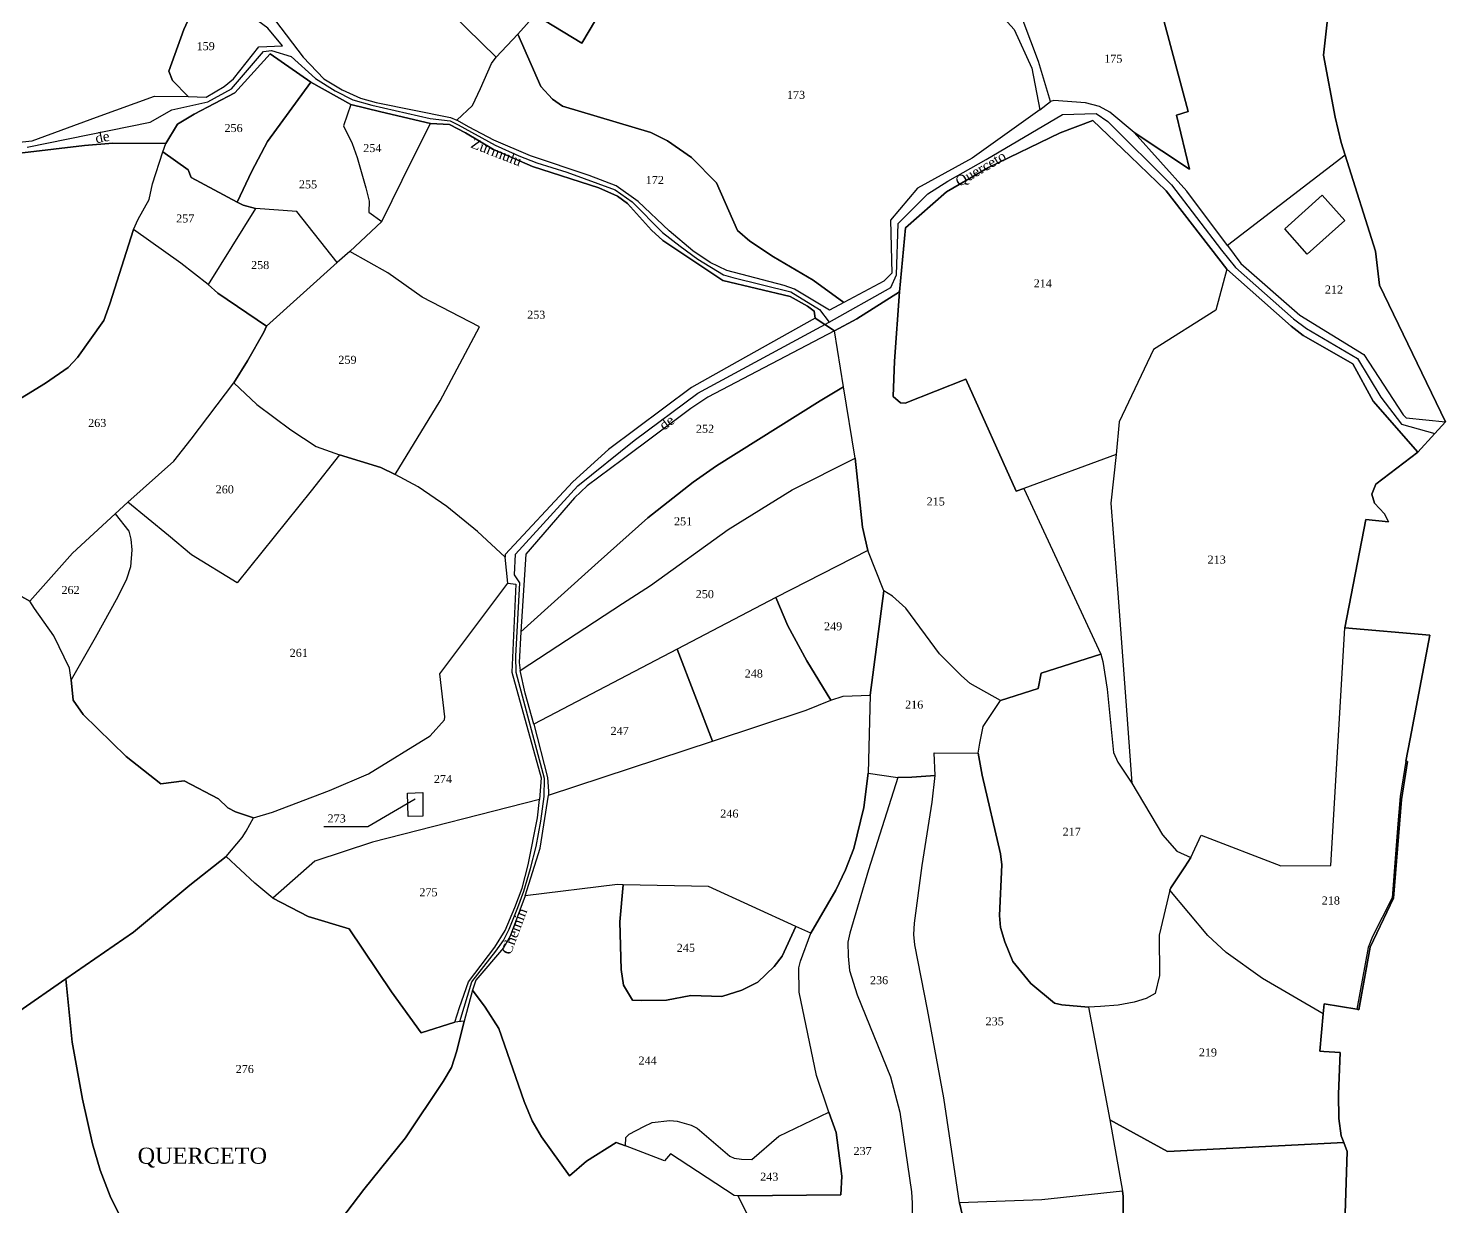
# Model space of a CAD drawing. Extents: x 1204521 to 1207304, y 6151741 to 6153999.
# Drawn here: x 1206921.8 to 1207274.8, y 6152900.9 to 6153194.3 of the extents above; entities that cross this region are included whole.
import ezdxf

# ---------------------------------------------------------------- set-up
doc = ezdxf.new("R2010")
doc.units = 0
doc.linetypes.add('CONTINU', pattern=[0])
for name, color, linetype in [('1LIEUDIT', 7, 'CONTINU'), ('1PARCELLE', 7, 'CONTINU'), ('1SECTION', 7, 'CONTINU'), ('1SUBDSECT', 7, 'CONTINU'), ('1TRONFLUV', 7, 'CONTINU'), ('1TROUPARCELLE', 7, 'CONTINU'), ('1ZONCOMM', 7, 'CONTINU'), ('3BATIDUR', 7, 'CONTINU'), ('3BATILEGER', 7, 'CONTINU'), ('3FISCLINE', 7, 'CONTINUOUS'), ('3FLECHEPAR', 7, 'CONTINU'), ('3LIEUDITTEX', 7, 'CONTINU'), ('3PARCELLETEX', 7, 'CONTINU'), ('3ZONCOMMTEX', 7, 'CONTINU')]:
    doc.layers.add(name, color=color, linetype=linetype)
doc.styles.get("Standard").update_dxf_attribs({"font": 'Times New Roman'})

msp = doc.modelspace()

# ---------------------------------------------------------------- linework, layer by layer
at = {"layer": '1LIEUDIT'}
for points in [[(1207248.37, 6153223.75), (1207244.4, 6153187.62), (1207247.25, 6153172.16), (1207248.74, 6153165.86), (1207249.74, 6153162.7), (1207257.35, 6153138.84), (1207258.33, 6153130.36), (1207274.79, 6153096.32), (1207272.1, 6153093.39), (1207267.89, 6153088.77), (1207256.71, 6153101.47), (1207251.68, 6153110.79), (1207239.3, 6153117.83), (1207236.33, 6153120.12), (1207229.03, 6153126.59), (1207220.33, 6153134.34), (1207205.2, 6153153.86), (1207196.19, 6153162.47), (1207186.88, 6153171.35), (1207178.77, 6153168.28), (1207160.95, 6153159.65), (1207150.47, 6153153.61), (1207140.28, 6153144.66), (1207138.8, 6153128.7), (1207128.13, 6153121.94), (1207122.6, 6153118.99), (1207117.76, 6153122.17), (1207117.53, 6153123.87), (1207115.83, 6153125.13), (1207111.57, 6153127.53), (1207094.8, 6153131.48), (1207079.84, 6153141.44), (1207077, 6153144.07), (1207071.02, 6153150.71), (1207068.51, 6153152.52), (1207063.91, 6153154.61), (1207047.36, 6153159.94), (1207037.61, 6153164.14), (1207030.67, 6153168.25), (1207026.7, 6153170.38), (1207021.91, 6153170.6), (1207009.55, 6153173.52), (1207002.11, 6153175.34), (1206992.17, 6153180.9), (1206982.01, 6153187.96), (1206973.21, 6153178.23), (1206963.08, 6153172.94), (1206958.96, 6153170.47), (1206955.99, 6153165.59), (1206942.85, 6153165.69), (1206935.79, 6153165.17), (1206920.29, 6153163.34)], [(1206920.29, 6153163.34), (1206935.79, 6153165.17), (1206942.85, 6153165.69), (1206955.99, 6153165.59), (1206958.96, 6153170.47), (1206963.08, 6153172.94), (1206973.21, 6153178.23), (1206982.01, 6153187.96), (1206992.17, 6153180.9), (1207002.11, 6153175.34), (1207009.55, 6153173.52), (1207021.91, 6153170.6), (1207026.7, 6153170.38), (1207030.67, 6153168.25), (1207037.61, 6153164.14), (1207047.36, 6153159.94), (1207063.91, 6153154.61), (1207068.51, 6153152.52), (1207071.02, 6153150.71), (1207077, 6153144.07), (1207079.84, 6153141.44), (1207094.8, 6153131.48), (1207111.57, 6153127.53), (1207115.83, 6153125.13), (1207117.53, 6153123.87), (1207117.76, 6153122.17), (1207122.6, 6153118.99), (1207122.6, 6153118.99), (1207128.13, 6153121.94), (1207138.8, 6153128.7), (1207140.28, 6153144.66), (1207150.47, 6153153.61), (1207160.95, 6153159.65), (1207178.77, 6153168.28), (1207186.88, 6153171.35), (1207196.19, 6153162.47), (1207205.2, 6153153.86), (1207220.33, 6153134.34), (1207229.03, 6153126.59), (1207236.33, 6153120.12), (1207239.3, 6153117.83), (1207251.68, 6153110.79), (1207256.71, 6153101.47), (1207267.89, 6153088.77), (1207257.36, 6153080.77), (1207256.39, 6153078.27), (1207257.05, 6153076.04), (1207259.6, 6153073.42), (1207260.53, 6153071.4), (1207254.89, 6153071.99), (1207249.68, 6153045.03), (1207270.81, 6153043.19), (1207265.94, 6153017.41), (1207264.91, 6153011.8), (1207265.28, 6153011.73), (1207263.79, 6153002.25), (1207261.78, 6152977.67), (1207256.03, 6152965.53), (1207253.16, 6152949.91), (1207252.67, 6152950.04), (1207244.54, 6152951.37), (1207244.32, 6152948.89), (1207243.47, 6152939.6), (1207244.49, 6152939.56), (1207248.54, 6152939.29), (1207248.13, 6152928.94), (1207248.16, 6152922.82), (1207248.77, 6152918.55), (1207249.39, 6152916.88), (1207250.22, 6152914.63), (1207249.65, 6152896.57)]]:
    msp.add_lwpolyline(points, dxfattribs=at)
at = {"layer": '1PARCELLE'}
for points in [[(1207116.02, 6153236.1), (1207113.79, 6153234.08), (1207108.07, 6153229.66), (1207103.76, 6153226.76), (1207089.83, 6153220.28), (1207085.27, 6153217.4), (1207081.01, 6153214.38), (1207076.72, 6153211.12), (1207070.47, 6153205.41), (1207065.69, 6153200.17), (1207063.07, 6153196.38), (1207059.64, 6153190.64), (1207048.01, 6153197.66), (1207056.08, 6153209.07), (1207062.38, 6153216.2), (1207035.15, 6153234.76), (1207047.03, 6153253.95), (1207065.03, 6153236.55), (1207102.46, 6153257.28), (1207116.02, 6153236.1)], [(1207197.23, 6153168.33), (1207210.97, 6153159.28), (1207207.78, 6153172.71), (1207210.64, 6153173.61), (1207204.65, 6153195.96), (1207200.85, 6153205.04), (1207195.72, 6153212.73), (1207191.16, 6153221.42), (1207191, 6153223.6), (1207193.08, 6153241.88), (1207203.63, 6153236.76), (1207214.14, 6153242.14), (1207227.78, 6153252.47), (1207231.98, 6153254.94), (1207239.36, 6153257.75), (1207248.37, 6153223.75), (1207244.4, 6153187.62), (1207247.25, 6153172.16), (1207248.74, 6153165.86), (1207249.74, 6153162.7), (1207220.44, 6153140.25), (1207210.32, 6153153.79), (1207197.23, 6153168.33)], [(1207038.32, 6153187.09), (1207023.43, 6153201.75), (1207016.34, 6153207.43), (1207009.75, 6153213.1), (1207007.91, 6153216.98), (1207006.4, 6153221.03), (1207005.41, 6153222.43), (1207019.39, 6153248.25), (1207035.15, 6153234.76), (1207062.38, 6153216.2), (1207056.08, 6153209.07), (1207048.01, 6153197.66), (1207043.68, 6153192.89), (1207038.32, 6153187.09)], [(1207124.89, 6153220.37), (1207135.81, 6153211.97), (1207149.11, 6153206.05), (1207153.76, 6153202.69), (1207164.09, 6153197.6), (1207167.32, 6153194), (1207171.73, 6153184.42), (1207173.7, 6153174.03), (1207176.36, 6153176.06), (1207173.39, 6153186.01), (1207169.6, 6153196.14), (1207166.13, 6153199.03), (1207161.15, 6153202.79), (1207149.92, 6153209.41), (1207135.05, 6153217.45), (1207130.52, 6153220.72), (1207124.76, 6153225.06), (1207121.79, 6153228.19), (1207116.02, 6153236.1), (1207113.79, 6153234.08), (1207120.53, 6153223.92), (1207124.89, 6153220.37)], [(1207176.36, 6153176.06), (1207173.39, 6153186.01), (1207169.6, 6153196.14), (1207183.29, 6153203.12), (1207195.72, 6153212.73), (1207200.85, 6153205.04), (1207204.65, 6153195.96), (1207210.64, 6153173.61), (1207207.78, 6153172.71), (1207210.97, 6153159.28), (1207197.23, 6153168.33), (1207191.14, 6153173.41), (1207188.55, 6153174.87), (1207185.08, 6153175.73), (1207177.19, 6153176.35), (1207176.36, 6153176.06)], [(1206967.78, 6153206.2), (1206962.8, 6153199.09), (1206960.5, 6153194.03), (1206956.8, 6153183.68), (1206957.68, 6153181.28), (1206961.57, 6153177.3), (1206966.1, 6153177.18), (1206970.58, 6153179.8), (1206972.91, 6153181.76), (1206979.17, 6153189.67), (1206985.1, 6153189.99), (1206981.42, 6153194.35), (1206975.52, 6153198.67), (1206972.41, 6153201.37), (1206967.78, 6153206.2)], [(1207028.54, 6153171.47), (1207032.43, 6153175.13), (1207034.41, 6153179.29), (1207037.18, 6153185.59), (1207038.32, 6153187.09), (1207043.68, 6153192.89), (1207049.42, 6153179.81), (1207052.34, 6153176.65), (1207054.82, 6153174.96), (1207076.79, 6153168.4), (1207081, 6153166.26), (1207086.96, 6153162.14), (1207093.18, 6153155.87), (1207098.39, 6153143.97), (1207101.46, 6153141.35), (1207107.41, 6153137.44), (1207117.25, 6153131.56), (1207124.91, 6153126.06), (1207121.34, 6153124.09), (1207112.59, 6153129.35), (1207110.04, 6153130.26), (1207095.75, 6153133.99), (1207091.61, 6153135.96), (1207087.31, 6153138.89), (1207081.37, 6153143.85), (1207073.69, 6153151.2), (1207068.19, 6153155.06), (1207061.46, 6153157.64), (1207046.86, 6153162.54), (1207037.75, 6153166.5), (1207031.62, 6153169.68), (1207028.54, 6153171.47)], [(1206955.3, 6153163.52), (1206955.99, 6153165.59), (1206958.96, 6153170.47), (1206963.08, 6153172.94), (1206973.21, 6153178.23), (1206982.01, 6153187.96), (1206992.17, 6153180.9), (1206981.39, 6153166.09), (1206977.48, 6153158.72), (1206973.83, 6153151), (1206962.31, 6153157.13), (1206961.58, 6153159.11), (1206955.3, 6153163.52)], [(1206973.83, 6153151), (1206977.48, 6153158.72), (1206981.39, 6153166.09), (1206992.17, 6153180.9), (1207002.11, 6153175.34), (1207000.25, 6153170.03), (1207002.46, 6153165.64), (1207003.69, 6153162.11), (1207005.84, 6153154.62), (1207006.7, 6153151.3), (1207006.61, 6153148.55), (1207009.83, 6153146.19), (1207001.88, 6153138.73), (1206998.69, 6153136.02), (1206988.63, 6153148.72), (1206978.4, 6153149.41), (1206975.29, 6153150.3), (1206973.83, 6153151)], [(1207002.11, 6153175.34), (1207000.25, 6153170.03), (1207002.46, 6153165.64), (1207003.69, 6153162.11), (1207005.84, 6153154.62), (1207006.7, 6153151.3), (1207006.61, 6153148.55), (1207009.83, 6153146.19), (1207017.46, 6153161.72), (1207021.91, 6153170.6), (1207009.55, 6153173.52), (1207002.11, 6153175.34)], [(1207040.52, 6153062.66), (1207033.64, 6153068.98), (1207026.02, 6153075.26), (1207018.89, 6153080.17), (1207013.14, 6153083.24), (1207024.37, 6153101.52), (1207034.17, 6153119.97), (1207019.91, 6153127.35), (1207011.35, 6153133.41), (1207001.88, 6153138.73), (1207009.83, 6153146.19), (1207017.46, 6153161.72), (1207021.91, 6153170.6), (1207026.7, 6153170.38), (1207030.67, 6153168.25), (1207037.61, 6153164.14), (1207047.36, 6153159.94), (1207063.91, 6153154.61), (1207068.51, 6153152.52), (1207071.02, 6153150.71), (1207077, 6153144.07), (1207079.84, 6153141.44), (1207094.8, 6153131.48), (1207111.57, 6153127.53), (1207115.83, 6153125.13), (1207117.53, 6153123.87), (1207117.76, 6153122.17), (1207098.29, 6153111.3), (1207086.94, 6153104.88), (1207066.32, 6153089.44), (1207057.37, 6153081.42), (1207040.54, 6153063.28), (1207040.52, 6153062.66)], [(1207220.33, 6153134.34), (1207217.58, 6153124.17), (1207202.06, 6153114.36), (1207193.51, 6153096.32), (1207192.69, 6153088.19), (1207169.76, 6153079.74), (1207167.79, 6153079.05), (1207155.27, 6153106.96), (1207140.17, 6153100.93), (1207139, 6153101.02), (1207137.15, 6153102.66), (1207137.5, 6153111.43), (1207138.8, 6153128.7), (1207140.28, 6153144.66), (1207150.47, 6153153.61), (1207160.95, 6153159.65), (1207178.77, 6153168.28), (1207186.88, 6153171.35), (1207196.19, 6153162.47), (1207205.2, 6153153.86), (1207220.33, 6153134.34)], [(1206895.19, 6153118.05), (1206903.36, 6153092.09), (1206926.07, 6153105.95), (1206931.7, 6153109.85), (1206934, 6153112.33), (1206940.57, 6153121.54), (1206942.12, 6153125.67), (1206948.01, 6153144.24), (1206949.17, 6153146.76), (1206951.92, 6153151.7), (1206952.72, 6153155.56), (1206955.3, 6153163.52), (1206955.99, 6153165.59), (1206942.85, 6153165.69), (1206935.79, 6153165.17), (1206920.29, 6153163.34), (1206911.05, 6153162.66), (1206898.69, 6153160.21), (1206897.07, 6153155.84), (1206895.57, 6153152.76), (1206893.43, 6153150.19), (1206890.89, 6153147.82), (1206891.9, 6153134.26), (1206895.19, 6153118.05)], [(1206948.01, 6153144.24), (1206949.17, 6153146.76), (1206951.92, 6153151.7), (1206952.72, 6153155.56), (1206955.3, 6153163.52), (1206961.58, 6153159.11), (1206962.31, 6153157.13), (1206973.83, 6153151), (1206975.29, 6153150.3), (1206978.4, 6153149.41), (1206966.56, 6153130.5), (1206959.76, 6153135.87), (1206948.01, 6153144.24)], [(1207249.74, 6153162.7), (1207220.44, 6153140.25), (1207223.76, 6153135.76), (1207238.5, 6153122.85), (1207254.41, 6153113.08), (1207264.21, 6153098.09), (1207264.93, 6153097.3), (1207274.79, 6153096.32), (1207258.33, 6153130.36), (1207257.35, 6153138.84), (1207249.74, 6153162.7)], [(1206966.56, 6153130.5), (1206969.02, 6153128.39), (1206981.11, 6153120.18), (1206998.69, 6153136.02), (1206988.63, 6153148.72), (1206978.4, 6153149.41), (1206966.56, 6153130.5)], [(1206999.28, 6153088.07), (1207009.58, 6153084.98), (1207013.14, 6153083.24), (1207024.37, 6153101.52), (1207034.17, 6153119.97), (1207019.91, 6153127.35), (1207011.35, 6153133.41), (1207001.88, 6153138.73), (1206998.69, 6153136.02), (1206981.11, 6153120.18), (1206980.47, 6153118.63), (1206976.37, 6153111.53), (1206972.98, 6153106.06), (1206978.7, 6153100.62), (1206987.18, 6153094.33), (1206993.46, 6153090.14), (1206999.28, 6153088.07)], [(1207249.68, 6153045.03), (1207254.89, 6153071.99), (1207260.53, 6153071.4), (1207259.6, 6153073.42), (1207257.05, 6153076.04), (1207256.39, 6153078.27), (1207257.36, 6153080.77), (1207267.89, 6153088.77), (1207256.71, 6153101.47), (1207251.68, 6153110.79), (1207239.3, 6153117.83), (1207236.33, 6153120.12), (1207229.03, 6153126.59), (1207220.33, 6153134.34), (1207217.58, 6153124.17), (1207202.06, 6153114.36), (1207193.51, 6153096.32), (1207192.69, 6153088.19), (1207169.76, 6153079.74), (1207188.92, 6153038.44), (1207189.39, 6153036.62), (1207190.5, 6153029.77), (1207192.07, 6153013.95), (1207193.16, 6153011.58), (1207196.59, 6153006.37), (1207204.3, 6152993.51), (1207207.87, 6152989.44), (1207211.31, 6152987.84), (1207213.87, 6152993.39), (1207233.73, 6152985.72), (1207246.2, 6152985.82), (1207249.68, 6153045.03)], [(1207169.76, 6153079.74), (1207188.92, 6153038.44), (1207174.08, 6153033.7), (1207173.26, 6153029.88), (1207163.92, 6153026.91), (1207156.37, 6153031.2), (1207154.19, 6153033.05), (1207148.75, 6153038.55), (1207140.3, 6153049.93), (1207137.01, 6153052.88), (1207134.87, 6153054.24), (1207130.84, 6153064.27), (1207129.58, 6153070.07), (1207127.7, 6153087.3), (1207124.81, 6153105.05), (1207122.6, 6153118.99), (1207128.13, 6153121.94), (1207138.8, 6153128.7), (1207137.5, 6153111.43), (1207137.15, 6153102.66), (1207139, 6153101.02), (1207140.17, 6153100.93), (1207155.27, 6153106.96), (1207167.79, 6153079.05), (1207169.76, 6153079.74)], [(1207124.81, 6153105.05), (1207122.6, 6153118.99), (1207091.06, 6153102.43), (1207086.8, 6153099.63), (1207069.67, 6153086.86), (1207061.01, 6153080.41), (1207057.84, 6153077.41), (1207045.66, 6153063.34), (1207044.43, 6153044.05), (1207063.71, 6153061.4), (1207076.04, 6153072.38), (1207087.37, 6153081.27), (1207093.21, 6153085.38), (1207119, 6153101.59), (1207124.81, 6153105.05)], [(1206999.28, 6153088.07), (1206992.2, 6153079.14), (1206973.76, 6153056.23), (1206962.46, 6153063.23), (1206956.68, 6153068.03), (1206946.54, 6153076.28), (1206958.03, 6153086.56), (1206962.37, 6153092), (1206972.98, 6153106.06), (1206978.7, 6153100.62), (1206987.18, 6153094.33), (1206993.46, 6153090.14), (1206999.28, 6153088.07)], [(1207127.7, 6153087.3), (1207124.81, 6153105.05), (1207119, 6153101.59), (1207093.21, 6153085.38), (1207087.37, 6153081.27), (1207076.04, 6153072.38), (1207063.71, 6153061.4), (1207044.43, 6153044.05), (1207044.01, 6153036.4), (1207044.27, 6153034.43), (1207069.78, 6153051.12), (1207076.74, 6153055.54), (1207096.07, 6153069.5), (1207112, 6153079.43), (1207127.7, 6153087.3)], [(1206932.48, 6153032.1), (1206932.96, 6153027.04), (1206935.46, 6153023.44), (1206946.14, 6153013.02), (1206954.8, 6153006.2), (1206960.57, 6153006.93), (1206969.15, 6153002.48), (1206971.49, 6153000.22), (1206973.38, 6152999.18), (1206977.84, 6152997.71), (1206982.56, 6152999.12), (1206996.78, 6153004.55), (1207006.54, 6153008.63), (1207021.84, 6153018.09), (1207025.46, 6153022.14), (1207025.53, 6153022.84), (1207024.27, 6153033.59), (1207041.18, 6153056.17), (1207040.52, 6153062.66), (1207033.64, 6153068.98), (1207026.02, 6153075.26), (1207018.89, 6153080.17), (1207013.14, 6153083.24), (1207009.58, 6153084.98), (1206999.28, 6153088.07), (1206992.2, 6153079.14), (1206973.76, 6153056.23), (1206962.46, 6153063.23), (1206956.68, 6153068.03), (1206946.54, 6153076.28), (1206943.42, 6153073.44), (1206946.8, 6153069.09), (1206947.29, 6153067.12), (1206947.53, 6153064.46), (1206947.19, 6153060.2), (1206946.2, 6153057.13), (1206944.07, 6153052.78), (1206938.44, 6153042.55), (1206932.48, 6153032.1)], [(1207127.7, 6153087.3), (1207129.58, 6153070.07), (1207130.84, 6153064.27), (1207107.96, 6153052.54), (1207083.39, 6153039.7), (1207047.68, 6153021.07), (1207045.54, 6153028.78), (1207044.27, 6153034.43), (1207069.78, 6153051.12), (1207076.74, 6153055.54), (1207096.07, 6153069.5), (1207112, 6153079.43), (1207127.7, 6153087.3)], [(1206932.48, 6153032.1), (1206932.04, 6153034.95), (1206928.17, 6153043.05), (1206923.31, 6153049.82), (1206922.19, 6153051.64), (1206932.8, 6153063.63), (1206943.42, 6153073.44), (1206946.8, 6153069.09), (1206947.29, 6153067.12), (1206947.53, 6153064.46), (1206947.19, 6153060.2), (1206946.2, 6153057.13), (1206944.07, 6153052.78), (1206938.44, 6153042.55), (1206932.48, 6153032.1)], [(1207134.87, 6153054.24), (1207130.84, 6153064.27), (1207107.96, 6153052.54), (1207110.96, 6153045.55), (1207115.67, 6153036.83), (1207121.69, 6153026.99), (1207124.69, 6153028.02), (1207131.49, 6153028.27), (1207134.87, 6153054.24)], [(1206978.18, 6152981.46), (1206971.05, 6152988.11), (1206975.04, 6152992.78), (1206976.08, 6152994.39), (1206977.84, 6152997.71), (1206982.56, 6152999.12), (1206996.78, 6153004.55), (1207006.54, 6153008.63), (1207021.84, 6153018.09), (1207025.46, 6153022.14), (1207025.53, 6153022.84), (1207024.27, 6153033.59), (1207041.18, 6153056.17), (1207043.21, 6153055.93), (1207042.17, 6153033.95), (1207049.48, 6153007.66), (1207049.07, 6153002.25), (1207007.5, 6152991.62), (1206993.16, 6152986.89), (1206982.71, 6152977.73), (1206978.18, 6152981.46)], [(1207158.38, 6153013.78), (1207158.75, 6153016.29), (1207159.59, 6153020.43), (1207163.92, 6153026.91), (1207156.37, 6153031.2), (1207154.19, 6153033.05), (1207148.75, 6153038.55), (1207140.3, 6153049.93), (1207137.01, 6153052.88), (1207134.87, 6153054.24), (1207131.49, 6153028.27), (1207130.99, 6153008.83), (1207138.37, 6153007.75), (1207141.86, 6153007.82), (1207147.64, 6153008.25), (1207147.41, 6153013.9), (1207158.38, 6153013.78)], [(1207107.96, 6153052.54), (1207083.39, 6153039.7), (1207092.15, 6153016.77), (1207115.54, 6153024.53), (1207121.69, 6153026.99), (1207115.67, 6153036.83), (1207110.96, 6153045.55), (1207107.96, 6153052.54)], [(1207244.32, 6152948.89), (1207229.17, 6152957.68), (1207220.13, 6152964.2), (1207215.57, 6152968.41), (1207206.07, 6152979.73), (1207206.31, 6152980.32), (1207209.87, 6152985.53), (1207211.31, 6152987.84), (1207213.87, 6152993.39), (1207233.73, 6152985.72), (1207246.2, 6152985.82), (1207249.68, 6153045.03), (1207270.81, 6153043.19), (1207265.94, 6153017.41), (1207264.91, 6153011.8), (1207263.49, 6153003.02), (1207262.87, 6152996.21), (1207262.32, 6152988.68), (1207261.47, 6152977.76), (1207256.59, 6152968.14), (1207255.48, 6152965.39), (1207252.67, 6152950.04), (1207244.54, 6152951.37), (1207244.32, 6152948.89)], [(1207083.39, 6153039.7), (1207047.68, 6153021.07), (1207051.08, 6153007.77), (1207051.38, 6153004.33), (1207051.33, 6153003.33), (1207092.15, 6153016.77), (1207083.39, 6153039.7)], [(1207206.07, 6152979.73), (1207203.46, 6152968.46), (1207203.49, 6152958.42), (1207202.48, 6152953.98), (1207200.23, 6152952.76), (1207197.23, 6152951.77), (1207193.23, 6152951.06), (1207188.81, 6152950.7), (1207185.81, 6152950.59), (1207179.19, 6152951.11), (1207177.4, 6152951.55), (1207171.44, 6152956.43), (1207166.98, 6152961.95), (1207164.96, 6152966.8), (1207163.89, 6152970.4), (1207163.66, 6152973.38), (1207164.26, 6152986.02), (1207163.93, 6152988.78), (1207159.38, 6153008.31), (1207158.38, 6153013.78), (1207158.75, 6153016.29), (1207159.59, 6153020.43), (1207163.92, 6153026.91), (1207173.26, 6153029.88), (1207174.08, 6153033.7), (1207188.92, 6153038.44), (1207189.39, 6153036.62), (1207190.5, 6153029.77), (1207192.07, 6153013.95), (1207193.16, 6153011.58), (1207196.59, 6153006.37), (1207204.3, 6152993.51), (1207207.87, 6152989.44), (1207211.31, 6152987.84), (1207209.87, 6152985.53), (1207206.31, 6152980.32), (1207206.07, 6152979.73)], [(1207051.33, 6153003.33), (1207092.15, 6153016.77), (1207115.54, 6153024.53), (1207121.69, 6153026.99), (1207124.69, 6153028.02), (1207131.49, 6153028.27), (1207130.99, 6153008.83), (1207129.84, 6153000.32), (1207127.4, 6152990.11), (1207125.35, 6152984.79), (1207122.87, 6152979.72), (1207116.67, 6152969.01), (1207112.98, 6152970.65), (1207091.21, 6152980.6), (1207069.92, 6152981.06), (1207068.52, 6152981.08), (1207045.52, 6152978.27), (1207049.27, 6152990.13), (1207051.33, 6153003.33)], [(1207185.81, 6152950.59), (1207191.13, 6152922.53), (1207194.34, 6152904.72), (1207174.19, 6152902.6), (1207153.71, 6152901.86), (1207149.81, 6152927.96), (1207145.76, 6152949.96), (1207142.58, 6152966.08), (1207142.34, 6152968.62), (1207142.53, 6152971.46), (1207144.41, 6152985.88), (1207146.92, 6153001.62), (1207147.64, 6153008.25), (1207147.41, 6153013.9), (1207158.38, 6153013.78), (1207159.38, 6153008.31), (1207163.93, 6152988.78), (1207164.26, 6152986.02), (1207163.66, 6152973.38), (1207163.89, 6152970.4), (1207164.96, 6152966.8), (1207166.98, 6152961.95), (1207171.44, 6152956.43), (1207177.4, 6152951.55), (1207179.19, 6152951.11), (1207185.81, 6152950.59)], [(1207049.07, 6153002.25), (1207007.5, 6152991.62), (1206993.16, 6152986.89), (1206982.71, 6152977.73), (1206991.49, 6152973.16), (1207001.69, 6152970.03), (1207012.22, 6152954.38), (1207019.64, 6152944.14), (1207028.02, 6152946.86), (1207029.14, 6152950.48), (1207031.39, 6152956.86), (1207037.95, 6152965.5), (1207040.53, 6152969.65), (1207042.95, 6152975.41), (1207044.75, 6152980.22), (1207046.27, 6152986.02), (1207048.56, 6152997.75), (1207049.07, 6153002.25)], [(1207020.04, 6152998.11), (1207016.35, 6152998.06), (1207016.24, 6153003.82), (1207020.05, 6153003.98), (1207020.04, 6152998.11)], [(1207116.67, 6152969.01), (1207112.98, 6152970.65), (1207109.55, 6152963.26), (1207107.51, 6152960.72), (1207103.45, 6152956.82), (1207099.48, 6152954.78), (1207094.51, 6152953.18), (1207086.77, 6152953.44), (1207080.71, 6152952.34), (1207074.42, 6152952.22), (1207072.25, 6152952.34), (1207070, 6152956.06), (1207069.46, 6152959.91), (1207069.11, 6152971.8), (1207069.92, 6152981.06), (1207068.52, 6152981.08), (1207045.52, 6152978.27), (1207041.79, 6152968.28), (1207040.13, 6152965.37), (1207033.26, 6152957.27), (1207032.45, 6152954.79), (1207035.57, 6152950.55), (1207038.99, 6152945.25), (1207045.31, 6152927.1), (1207047.24, 6152922.29), (1207049.58, 6152918.26), (1207056.53, 6152908.56), (1207060.81, 6152912.24), (1207068.18, 6152916.89), (1207070.5, 6152916.04), (1207070.63, 6152918.11), (1207071.44, 6152918.93), (1207075.05, 6152920.88), (1207077.19, 6152921.81), (1207081.52, 6152922.34), (1207083.37, 6152922.21), (1207086.85, 6152921.17), (1207088.37, 6152920.46), (1207096.5, 6152913.45), (1207097.56, 6152912.93), (1207099.39, 6152912.68), (1207101.97, 6152912.67), (1207108.74, 6152918.48), (1207121.19, 6152924.4), (1207118.06, 6152933.58), (1207113.79, 6152954.31), (1207113.69, 6152960.38), (1207114.13, 6152962.05), (1207116.67, 6152969.01)], [(1207112.98, 6152970.65), (1207091.21, 6152980.6), (1207069.92, 6152981.06), (1207069.11, 6152971.8), (1207069.46, 6152959.91), (1207070, 6152956.06), (1207072.25, 6152952.34), (1207074.42, 6152952.22), (1207080.71, 6152952.34), (1207086.77, 6152953.44), (1207094.51, 6152953.18), (1207099.48, 6152954.78), (1207103.45, 6152956.82), (1207107.51, 6152960.72), (1207109.55, 6152963.26), (1207112.98, 6152970.65)], [(1207249.39, 6152916.88), (1207248.77, 6152918.55), (1207248.16, 6152922.82), (1207248.13, 6152928.94), (1207248.54, 6152939.29), (1207244.49, 6152939.56), (1207243.47, 6152939.6), (1207244.32, 6152948.89), (1207229.17, 6152957.68), (1207220.13, 6152964.2), (1207215.57, 6152968.41), (1207206.07, 6152979.73), (1207203.46, 6152968.46), (1207203.49, 6152958.42), (1207202.48, 6152953.98), (1207200.23, 6152952.76), (1207197.23, 6152951.77), (1207193.23, 6152951.06), (1207188.81, 6152950.7), (1207185.81, 6152950.59), (1207191.13, 6152922.53), (1207205.54, 6152914.61), (1207249.39, 6152916.88)], [(1207070.5, 6152916.04), (1207070.63, 6152918.11), (1207071.44, 6152918.93), (1207075.05, 6152920.88), (1207077.19, 6152921.81), (1207081.52, 6152922.34), (1207083.37, 6152922.21), (1207086.85, 6152921.17), (1207088.37, 6152920.46), (1207096.5, 6152913.45), (1207097.56, 6152912.93), (1207099.39, 6152912.68), (1207101.97, 6152912.67), (1207108.74, 6152918.48), (1207121.19, 6152924.4), (1207123.02, 6152919.32), (1207124.43, 6152908.49), (1207124.12, 6152903.83), (1207098.55, 6152903.62), (1207097.56, 6152903.68), (1207081.7, 6152914.04), (1207080.27, 6152912.32), (1207070.5, 6152916.04)], [(1207249.39, 6152916.88), (1207205.54, 6152914.61), (1207191.13, 6152922.53), (1207194.34, 6152904.72), (1207194.48, 6152903.51), (1207194.53, 6152892.85), (1207200.43, 6152892.29), (1207207.72, 6152890.23), (1207215.16, 6152887.39), (1207226.15, 6152882.03), (1207235.39, 6152876.24), (1207237.82, 6152874.04), (1207248.83, 6152861.85), (1207251.62, 6152874), (1207251.75, 6152877.83), (1207252.39, 6152888.47), (1207253.68, 6152891.83), (1207253.4, 6152897.56), (1207249.65, 6152896.57), (1207250.22, 6152914.63), (1207249.39, 6152916.88)]]:
    msp.add_lwpolyline(points, close=True, dxfattribs=at)
for points in [[(1206918.73, 6153165.84), (1206922.71, 6153166.28), (1206938.79, 6153172.2), (1206953.17, 6153177.39), (1206961.57, 6153177.3), (1206957.68, 6153181.28), (1206956.8, 6153183.68), (1206960.5, 6153194.03), (1206962.8, 6153199.09)], [(1206983.38, 6153196.14), (1206990.2, 6153187.13), (1206995.39, 6153181.73), (1206999.95, 6153178.99), (1207004.52, 6153176.88), (1207008.43, 6153175.88), (1207026.97, 6153172.12), (1207028.54, 6153171.47), (1207032.43, 6153175.13), (1207034.41, 6153179.29), (1207037.18, 6153185.59), (1207038.32, 6153187.09), (1207023.43, 6153201.75)], [(1207164.09, 6153197.6), (1207167.32, 6153194), (1207171.73, 6153184.42), (1207173.7, 6153174.03), (1207156.85, 6153161.98), (1207143.26, 6153154.48), (1207136.49, 6153146.51), (1207136.85, 6153133.37), (1207134.82, 6153131.33), (1207124.91, 6153126.06), (1207117.25, 6153131.56), (1207107.41, 6153137.44), (1207101.46, 6153141.35), (1207098.39, 6153143.97), (1207093.18, 6153155.87), (1207086.96, 6153162.14), (1207081, 6153166.26), (1207076.79, 6153168.4), (1207054.82, 6153174.96), (1207052.34, 6153176.65), (1207049.42, 6153179.81), (1207043.68, 6153192.89), (1207048.01, 6153197.66), (1207059.64, 6153190.64), (1207063.07, 6153196.38)], [(1206913.76, 6153056.35), (1206922.19, 6153051.64), (1206932.8, 6153063.63), (1206943.42, 6153073.44), (1206946.54, 6153076.28), (1206958.03, 6153086.56), (1206962.37, 6153092), (1206972.98, 6153106.06), (1206976.37, 6153111.53), (1206980.47, 6153118.63), (1206981.11, 6153120.18), (1206969.02, 6153128.39), (1206966.56, 6153130.5), (1206959.76, 6153135.87), (1206948.01, 6153144.24), (1206942.12, 6153125.67), (1206940.57, 6153121.54), (1206934, 6153112.33), (1206931.7, 6153109.85), (1206926.07, 6153105.95), (1206903.36, 6153092.09)], [(1206907.62, 6152941.37), (1206931.12, 6152957.66), (1206948.01, 6152969.2), (1206962.04, 6152980.91), (1206971.05, 6152988.11), (1206975.04, 6152992.78), (1206976.08, 6152994.39), (1206977.84, 6152997.71), (1206973.38, 6152999.18), (1206971.49, 6153000.22), (1206969.15, 6153002.48), (1206960.57, 6153006.93), (1206954.8, 6153006.2), (1206946.14, 6153013.02), (1206935.46, 6153023.44), (1206932.96, 6153027.04), (1206932.48, 6153032.1), (1206932.04, 6153034.95), (1206928.17, 6153043.05), (1206923.31, 6153049.82), (1206922.19, 6153051.64), (1206913.76, 6153056.35)], [(1207102.7, 6152895.18), (1207098.55, 6152903.62), (1207124.12, 6152903.83), (1207124.43, 6152908.49), (1207123.02, 6152919.32), (1207121.19, 6152924.4), (1207118.06, 6152933.58), (1207113.79, 6152954.31), (1207113.69, 6152960.38), (1207114.13, 6152962.05), (1207116.67, 6152969.01), (1207122.87, 6152979.72), (1207125.35, 6152984.79), (1207127.4, 6152990.11), (1207129.84, 6153000.32), (1207130.99, 6153008.83), (1207138.37, 6153007.75), (1207131.03, 6152984.76), (1207126.38, 6152968.97), (1207125.93, 6152966.72), (1207125.98, 6152963.24), (1207126.29, 6152959.73), (1207128.24, 6152953.67), (1207136.5, 6152933.2), (1207138.81, 6152924.42), (1207141.77, 6152904.59), (1207141.93, 6152901.79), (1207141.88, 6152898.46)], [(1207156.55, 6152889.86), (1207153.71, 6152901.86), (1207153.71, 6152901.86), (1207149.81, 6152927.96), (1207145.76, 6152949.96), (1207142.58, 6152966.08), (1207142.34, 6152968.62), (1207142.53, 6152971.46), (1207144.41, 6152985.88), (1207146.92, 6153001.62), (1207147.64, 6153008.25), (1207141.86, 6153007.82), (1207138.37, 6153007.75), (1207131.03, 6152984.76), (1207126.38, 6152968.97), (1207125.93, 6152966.72), (1207125.98, 6152963.24), (1207126.29, 6152959.73), (1207128.24, 6152953.67), (1207136.5, 6152933.2), (1207138.81, 6152924.42), (1207141.77, 6152904.59), (1207141.93, 6152901.79), (1207141.88, 6152898.46)], [(1206992.65, 6152888.48), (1207005.31, 6152905.16), (1207015.7, 6152917.99), (1207025.13, 6152932.02), (1207027.15, 6152935.53), (1207028.47, 6152939.69), (1207030.35, 6152947.1), (1207028.02, 6152946.86), (1207019.64, 6152944.14), (1207012.22, 6152954.38), (1207001.69, 6152970.03), (1206991.49, 6152973.16), (1206982.71, 6152977.73), (1206978.18, 6152981.46), (1206971.05, 6152988.11), (1206971.05, 6152988.11), (1206962.04, 6152980.91), (1206948.01, 6152969.2), (1206931.12, 6152957.66), (1206932.68, 6152941.84), (1206935.26, 6152927.65), (1206937.77, 6152916.5), (1206939.71, 6152910.01), (1206942.13, 6152903.52), (1206944.87, 6152897.94)], [(1206919.6, 6152830.68), (1206949.74, 6152827.82), (1206959.51, 6152827.29), (1206962.51, 6152872.69), (1206956.4, 6152879.77), (1206950.69, 6152888.67), (1206944.87, 6152897.94), (1206942.13, 6152903.52), (1206939.71, 6152910.01), (1206937.77, 6152916.5), (1206935.26, 6152927.65), (1206932.68, 6152941.84), (1206931.12, 6152957.66), (1206907.62, 6152941.37)], [(1207102.7, 6152895.18), (1207098.55, 6152903.62), (1207097.56, 6152903.68), (1207081.7, 6152914.04), (1207080.27, 6152912.32), (1207070.5, 6152916.04), (1207068.18, 6152916.89), (1207060.81, 6152912.24), (1207056.53, 6152908.56), (1207049.58, 6152918.26), (1207047.24, 6152922.29), (1207045.31, 6152927.1), (1207038.99, 6152945.25), (1207035.57, 6152950.55), (1207032.45, 6152954.79), (1207030.35, 6152947.1), (1207030.35, 6152947.1), (1207028.47, 6152939.69), (1207027.15, 6152935.53), (1207025.13, 6152932.02), (1207015.7, 6152917.99), (1207005.31, 6152905.16), (1206992.65, 6152888.48)], [(1207194.53, 6152892.85), (1207194.48, 6152903.51), (1207194.34, 6152904.72), (1207174.19, 6152902.6), (1207153.71, 6152901.86), (1207156.55, 6152889.86)]]:
    msp.add_lwpolyline(points, dxfattribs=at)
at = {"layer": '1SECTION'}
msp.add_lwpolyline([(1207248.37, 6153223.75), (1207244.4, 6153187.62), (1207247.25, 6153172.16), (1207248.74, 6153165.86), (1207249.74, 6153162.7), (1207257.35, 6153138.84), (1207258.33, 6153130.36), (1207274.79, 6153096.32), (1207272.1, 6153093.39), (1207267.89, 6153088.77), (1207257.36, 6153080.77), (1207256.39, 6153078.27), (1207257.05, 6153076.04), (1207259.6, 6153073.42), (1207260.53, 6153071.4), (1207254.89, 6153071.99), (1207249.68, 6153045.03), (1207270.81, 6153043.19), (1207265.94, 6153017.41), (1207264.91, 6153011.8), (1207265.28, 6153011.73), (1207263.79, 6153002.25), (1207261.78, 6152977.67), (1207256.03, 6152965.53), (1207253.16, 6152949.91), (1207252.67, 6152950.04), (1207244.54, 6152951.37), (1207244.32, 6152948.89), (1207243.47, 6152939.6), (1207244.49, 6152939.56), (1207248.54, 6152939.29), (1207248.13, 6152928.94), (1207248.16, 6152922.82), (1207248.77, 6152918.55), (1207249.39, 6152916.88), (1207250.22, 6152914.63), (1207249.65, 6152896.57)], dxfattribs=at)
at = {"layer": '1SUBDSECT'}
msp.add_lwpolyline([(1207249.65, 6152896.57), (1207250.22, 6152914.63), (1207249.39, 6152916.88), (1207248.77, 6152918.55), (1207248.16, 6152922.82), (1207248.13, 6152928.94), (1207248.54, 6152939.29), (1207244.49, 6152939.56), (1207243.47, 6152939.6), (1207244.32, 6152948.89), (1207244.54, 6152951.37), (1207252.67, 6152950.04), (1207253.16, 6152949.91), (1207256.03, 6152965.53), (1207261.78, 6152977.67), (1207263.79, 6153002.25), (1207265.28, 6153011.73), (1207264.91, 6153011.8), (1207265.94, 6153017.41), (1207270.81, 6153043.19), (1207249.68, 6153045.03), (1207254.89, 6153071.99), (1207260.53, 6153071.4), (1207259.6, 6153073.42), (1207257.05, 6153076.04), (1207256.39, 6153078.27), (1207257.36, 6153080.77), (1207267.89, 6153088.77), (1207272.1, 6153093.39), (1207274.79, 6153096.32), (1207258.33, 6153130.36), (1207257.35, 6153138.84), (1207249.74, 6153162.7), (1207248.74, 6153165.86), (1207247.25, 6153172.16), (1207244.4, 6153187.62), (1207248.37, 6153223.75)], dxfattribs=at)
at = {"layer": '1TRONFLUV'}
msp.add_lwpolyline([(1207261.78, 6152977.67), (1207263.79, 6153002.25), (1207265.28, 6153011.73), (1207264.91, 6153011.8), (1207263.49, 6153003.02), (1207262.87, 6152996.21), (1207262.32, 6152988.68), (1207261.47, 6152977.76), (1207256.59, 6152968.14), (1207255.48, 6152965.39), (1207252.67, 6152950.04), (1207253.16, 6152949.91), (1207253.26, 6152950.46), (1207256.03, 6152965.53), (1207261.78, 6152977.67)], close=True, dxfattribs=at)
at = {"layer": '1TROUPARCELLE'}
msp.add_lwpolyline([(1207016.24, 6153003.82), (1207020.05, 6153003.98), (1207020.04, 6152998.11), (1207016.35, 6152998.06), (1207016.24, 6153003.82)], close=True, dxfattribs=at)
at = {"layer": '1ZONCOMM'}
for points in [[(1206921.49, 6153164.71), (1206952.11, 6153170.94), (1206957.54, 6153174.01), (1206966.49, 6153176.01), (1206972.35, 6153179.25), (1206980.35, 6153188.5), (1206982.36, 6153188.83), (1206987.23, 6153187.33), (1206993.27, 6153181.82), (1206998.2, 6153178.75), (1207002.6, 6153176.48), (1207007.37, 6153175.17), (1207021.87, 6153171.89), (1207026.87, 6153171.26), (1207028.85, 6153170.31), (1207038.05, 6153165.2), (1207043.98, 6153162.59), (1207048.45, 6153160.83), (1207055.89, 6153158.47), (1207067.98, 6153154.09), (1207072.2, 6153151.08), (1207079.72, 6153143.44), (1207084.12, 6153140.04), (1207088.56, 6153136.81), (1207094.93, 6153132.93), (1207097.29, 6153132.24), (1207111.67, 6153128.69), (1207118.87, 6153124.28), (1207121.22, 6153121.13)], [(1207029.23, 6152946.98), (1207032.24, 6152956.9), (1207038.26, 6152964.47), (1207040.17, 6152967.19), (1207041.54, 6152969.99), (1207043.71, 6152975.37), (1207045.18, 6152979.42), (1207046.89, 6152985.1), (1207048.24, 6152990.57), (1207049.4, 6152996.9), (1207050.24, 6153003.05), (1207050.31, 6153007.54), (1207043.26, 6153033.92), (1207043.19, 6153037.93), (1207044.18, 6153056.2), (1207042.91, 6153058.25), (1207043.1, 6153063.34), (1207058.62, 6153080.36), (1207072.68, 6153091.7), (1207088.53, 6153103.43), (1207121.22, 6153121.13), (1207136.6, 6153129.77), (1207138.02, 6153132.9), (1207138.39, 6153145.73), (1207145.78, 6153153.11), (1207150.77, 6153156.24), (1207160.35, 6153161.66), (1207179.34, 6153172.82), (1207187.71, 6153173.14), (1207190.69, 6153171.09), (1207206.5, 6153155.36), (1207218.96, 6153139.04), (1207222.41, 6153134.72), (1207236.92, 6153121.93), (1207240.12, 6153119.56), (1207252.85, 6153112.1), (1207258.68, 6153102.5), (1207263.8, 6153095.75), (1207272.1, 6153093.39)], [(1207029.23, 6152946.98), (1207032.24, 6152956.9), (1207038.26, 6152964.47), (1207040.17, 6152967.19), (1207041.54, 6152969.99), (1207043.71, 6152975.37), (1207045.18, 6152979.42), (1207046.89, 6152985.1), (1207048.24, 6152990.57), (1207049.4, 6152996.9), (1207050.24, 6153003.05), (1207050.31, 6153007.54), (1207043.26, 6153033.92), (1207043.19, 6153037.93), (1207044.18, 6153056.2), (1207042.91, 6153058.25), (1207043.1, 6153063.34), (1207058.62, 6153080.36), (1207072.68, 6153091.7), (1207088.53, 6153103.43), (1207121.22, 6153121.13), (1207136.6, 6153129.77), (1207138.02, 6153132.9), (1207138.39, 6153145.73), (1207145.78, 6153153.11), (1207150.77, 6153156.24), (1207160.35, 6153161.66), (1207179.34, 6153172.82), (1207187.71, 6153173.14), (1207190.69, 6153171.09), (1207206.5, 6153155.36), (1207218.96, 6153139.04), (1207222.41, 6153134.72), (1207236.92, 6153121.93), (1207240.12, 6153119.56), (1207252.85, 6153112.1), (1207258.68, 6153102.5), (1207263.8, 6153095.75), (1207272.1, 6153093.39)]]:
    msp.add_lwpolyline(points, dxfattribs=at)
at = {"layer": '3BATIDUR'}
msp.add_lwpolyline([(1207016.35, 6152998.06), (1207016.24, 6153003.82), (1207020.05, 6153003.98), (1207020.04, 6152998.11), (1207016.35, 6152998.06)], close=True, dxfattribs=at)
at = {"layer": '3BATILEGER'}
msp.add_lwpolyline([(1207249.69, 6153146.49), (1207240.33, 6153138.09), (1207234.7, 6153144.37), (1207244.05, 6153152.76), (1207249.69, 6153146.49)], close=True, dxfattribs=at)
at = {"layer": '3FISCLINE'}
msp.add_lwpolyline([(1207192.69, 6153088.19), (1207191.42, 6153076.06), (1207193.11, 6153053.69), (1207195.14, 6153026.74), (1207196.59, 6153006.37)], dxfattribs=at)
at = {"layer": '3FLECHEPAR'}
msp.add_lwpolyline([(1206995.39, 6152995.56), (1207006.31, 6152995.54), (1207018.15, 6153002.41)], dxfattribs=at)

# ---------------------------------------------------------------- texts
at = {"layer": '3LIEUDITTEX'}
msp.add_text('QUERCETO', height=4, dxfattribs=at).set_placement((1206949.01, 6152911.58))
at = {"layer": '3PARCELLETEX'}
for s, p in [('159', (1206963.69, 6153188.87)), ('175', (1207189.75, 6153185.76)), ('173', (1207110.72, 6153176.74)), ('256', (1206970.63, 6153168.48)), ('254', (1207005.19, 6153163.49)), ('255', (1206989.18, 6153154.45)), ('172', (1207075.56, 6153155.55)), ('257', (1206958.59, 6153145.96)), ('258', (1206977.26, 6153134.36)), ('214', (1207172.19, 6153129.81)), ('212', (1207244.71, 6153128.27)), ('253', (1207046.02, 6153121.99)), ('259', (1206999, 6153110.76)), ('263', (1206936.68, 6153095.05)), ('252', (1207088.06, 6153093.59)), ('260', (1206968.44, 6153078.5)), ('215', (1207145.52, 6153075.5)), ('251', (1207082.6, 6153070.56)), ('213', (1207215.5, 6153061.02)), ('262', (1206930.04, 6153053.45)), ('250', (1207088.01, 6153052.42)), ('249', (1207119.96, 6153044.4)), ('261', (1206986.88, 6153037.79)), ('248', (1207100.21, 6153032.64)), ('216', (1207140.15, 6153024.9)), ('247', (1207066.81, 6153018.36)), ('274', (1207022.79, 6153006.39)), ('273', (1206996.31, 6152996.56)), ('246', (1207094.12, 6152997.77)), ('217', (1207179.39, 6152993.25)), ('275', (1207019.18, 6152978.18)), ('218', (1207243.93, 6152976.13)), ('245', (1207083.28, 6152964.34)), ('236', (1207131.41, 6152956.29)), ('235', (1207160.21, 6152946.04)), ('244', (1207073.77, 6152936.27)), ('219', (1207213.31, 6152938.3)), ('276', (1206973.43, 6152934.16)), ('237', (1207127.31, 6152913.75)), ('243', (1207104.06, 6152907.34))]:
    msp.add_text(s, height=2, dxfattribs=at).set_placement(p)
at = {"layer": '3ZONCOMMTEX'}
for s, rotation, p in [('de', 11.5, (1206938.71, 6153165.65)), ('Zurmulu', 338.6, (1207031.77, 6153164.72)), ('Querceto', 30.4, (1207153.63, 6153154.79)), ('Querceto', 30.4, (1207153.63, 6153154.79)), ('de', 36.5, (1207080.1, 6153094.09)), ('de', 36.5, (1207080.1, 6153094.09)), ('Chemin', 69.3, (1207041.88, 6152963.44)), ('Chemin', 69.3, (1207041.88, 6152963.44))]:
    msp.add_text(s, height=2.5, rotation=rotation, dxfattribs=at).set_placement(p)

doc.saveas('drawing.dxf')
